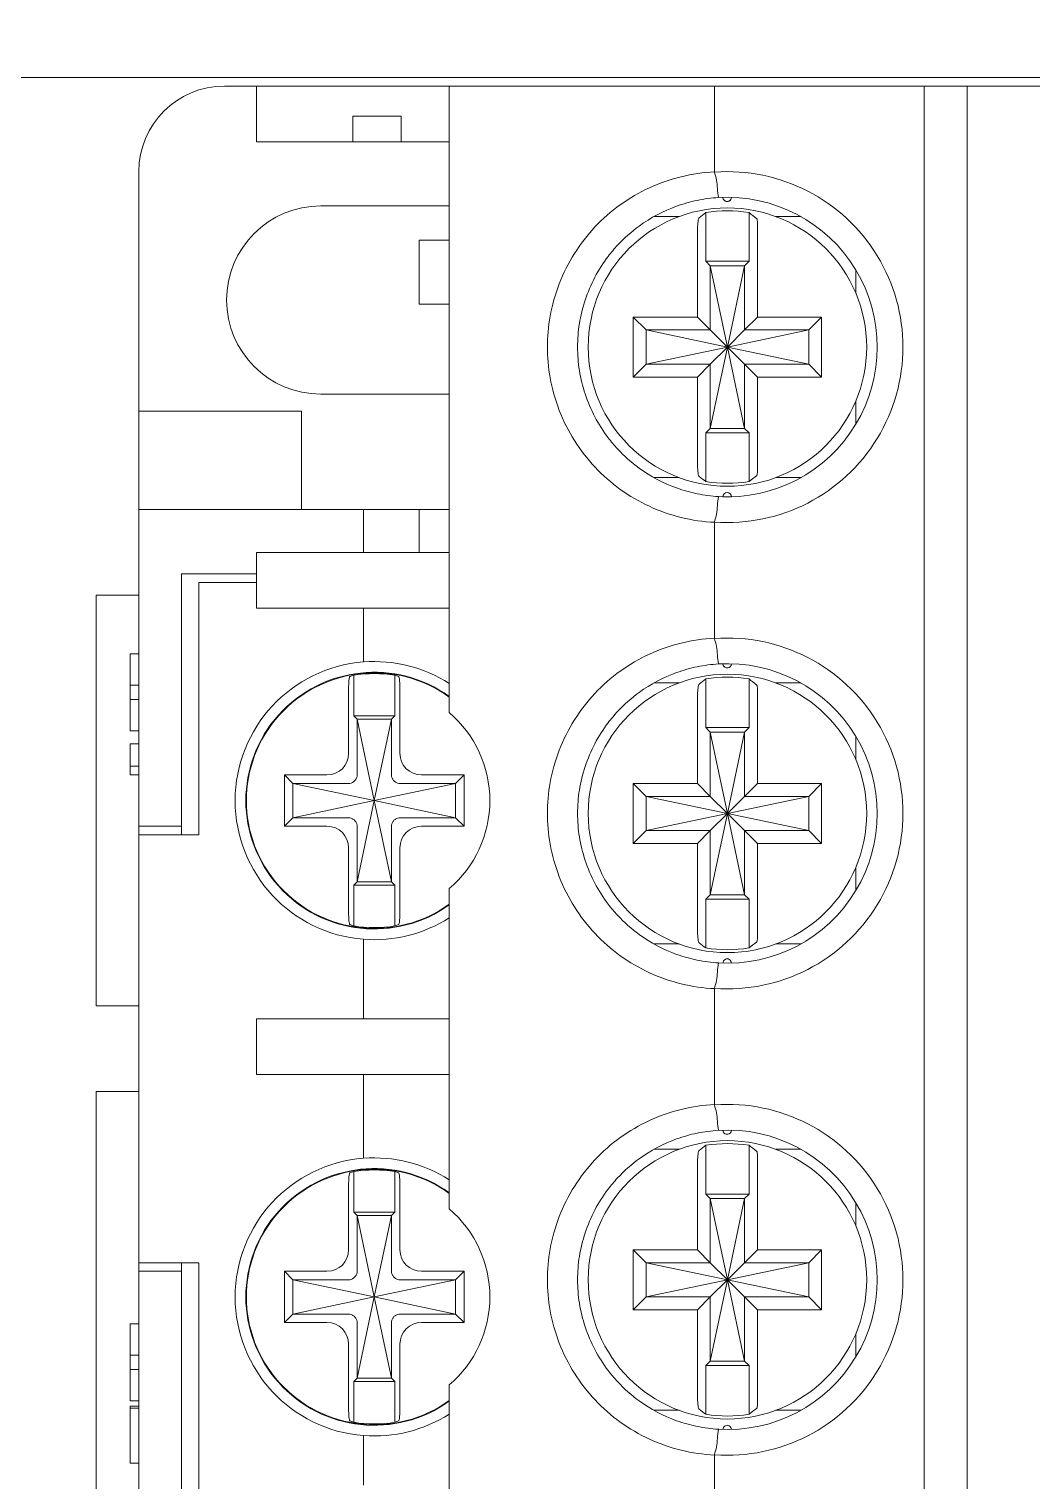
# Model space of a CAD drawing. Header units: millimetres. Extents: x 0 to 5940, y 0 to 4200.
# Drawn here: x 3356.79 to 3380.22, y 2882.21 to 2916.15 of the extents above; entities that cross this region are included whole.
import ezdxf

# ---------------------------------------------------------------- set-up
doc = ezdxf.new("R2010")
doc.units = ezdxf.units.MM
doc.header["$LTSCALE"] = 10
doc.layers.add('가시적인 것(ISO)', color=3, linetype='Continuous', lineweight=5, true_color=0x00ff00)
doc.layers.add('해치(ISO)', color=7, linetype='Continuous', lineweight=5)

msp = doc.modelspace()

# ---------------------------------------------------------------- hatches: boundary and pattern name
at = {"layer": '해치(ISO)'}
h = msp.add_hatch(dxfattribs=at)
h.set_pattern_fill('ANSI31', color=256, scale=254, angle=75.0002, style=0)
h.set_pattern_definition([(120.0002, (0, 0), (-27.49626, -15.87508), [])])
edge = h.paths.add_edge_path()
edge.add_line((3698.305, 3517.714), (3725.805, 3517.714))
edge.add_ellipse((3725.805, 3513.214), major_axis=(0, 4.5), ratio=1, start_angle=270, end_angle=360, ccw=False)
edge.add_line((3730.305, 3513.214), (3730.305, 3485.714))
edge.add_ellipse((3733.305, 3485.714), major_axis=(-3, 0), ratio=1, start_angle=0, end_angle=90)
edge.add_line((3733.305, 3482.714), (3735.305, 3482.714))
edge.add_line((3735.305, 3482.714), (3735.305, 3522.714))
edge.add_line((3735.305, 3522.714), (3695.305, 3522.714))
edge.add_line((3695.305, 3522.714), (3695.305, 3520.714))
edge.add_ellipse((3698.305, 3520.714), major_axis=(-3, 0), ratio=1, start_angle=0, end_angle=90)
edge = h.paths.add_edge_path()
edge.add_line((2939.905, 3482.714), (2941.905, 3482.714))
edge.add_ellipse((2941.905, 3485.714), major_axis=(0, -3), ratio=1, start_angle=0, end_angle=90)
edge.add_line((2944.905, 3485.714), (2944.905, 3513.214))
edge.add_ellipse((2949.405, 3513.214), major_axis=(-4.5, 0), ratio=1, start_angle=270, end_angle=360, ccw=False)
edge.add_line((2949.405, 3517.714), (2976.905, 3517.714))
edge.add_ellipse((2976.905, 3520.714), major_axis=(0, -3), ratio=1, start_angle=0, end_angle=90)
edge.add_line((2979.905, 3520.714), (2979.905, 3522.714))
edge.add_line((2979.905, 3522.714), (2939.905, 3522.714))
edge.add_line((2939.905, 3522.714), (2939.905, 3482.714))
edge = h.paths.add_edge_path()
edge.add_line((2939.905, 2817.314), (2939.905, 2777.314))
edge.add_line((2939.905, 2777.314), (2979.905, 2777.314))
edge.add_line((2979.905, 2777.314), (2979.905, 2779.314))
edge.add_ellipse((2976.905, 2779.314), major_axis=(3, 0), ratio=1, start_angle=0, end_angle=90)
edge.add_line((2976.905, 2782.314), (2949.143, 2782.314))
edge.add_ellipse((2949.143, 2786.814), major_axis=(0, -4.5), ratio=1, start_angle=269.5089, end_angle=360, ccw=False)
edge.add_line((2944.644, 2786.853), (2944.879, 2814.289))
edge.add_ellipse((2941.879, 2814.314), major_axis=(3, -0.026), ratio=1, start_angle=0, end_angle=90.4911)
edge.add_line((2941.879, 2817.314), (2939.905, 2817.314))
edge = h.paths.add_edge_path()
edge.add_line((3730.331, 2814.289), (3730.566, 2786.853))
edge.add_ellipse((3726.066, 2786.814), major_axis=(4.5, 0.039), ratio=1, start_angle=269.5089, end_angle=360, ccw=False)
edge.add_line((3726.066, 2782.314), (3698.305, 2782.314))
edge.add_ellipse((3698.305, 2779.314), major_axis=(0, 3), ratio=1, start_angle=0, end_angle=90)
edge.add_line((3695.305, 2779.314), (3695.305, 2777.314))
edge.add_line((3695.305, 2777.314), (3735.305, 2777.314))
edge.add_line((3735.305, 2777.314), (3735.305, 2817.314))
edge.add_line((3735.305, 2817.314), (3733.331, 2817.314))
edge.add_ellipse((3733.331, 2814.314), major_axis=(0, 3), ratio=1, start_angle=0, end_angle=90.4911)

# ---------------------------------------------------------------- linework, layer by layer
at = {"layer": '가시적인 것(ISO)'}
for p, q in [((3573.605, 2915.014), (3061.605, 2915.014)), ((3361.355, 2914.814), (3362.105, 2914.814)), ((3362.105, 2914.814), (3366.605, 2914.814)), ((3362.105, 2914.814), (3362.105, 2913.514)), ((3366.605, 2914.814), (3372.805, 2914.814)), ((3366.605, 2914.814), (3366.605, 2900.17)), ((3377.705, 2914.814), (3372.805, 2914.814)), ((3372.805, 2914.814), (3372.805, 2912.81)), ((3378.705, 2914.814), (3377.705, 2914.814)), ((3377.705, 2914.814), (3377.705, 2869.814)), ((3380.805, 2914.814), (3378.705, 2914.814)), ((3378.705, 2914.814), (3378.705, 2878.514)), ((3365.48, 2914.114), (3364.355, 2914.114)), ((3364.355, 2914.114), (3364.355, 2913.514)), ((3365.48, 2914.114), (3365.48, 2913.514)), ((3362.105, 2913.514), (3364.355, 2913.514)), ((3364.355, 2913.514), (3365.48, 2913.514)), ((3365.48, 2913.514), (3366.605, 2913.514)), ((3359.355, 2907.214), (3359.355, 2912.814)), ((3366.605, 2912.014), (3363.605, 2912.014)), ((3373.004, 2912.187), (3373.005, 2912.185)), ((3373.2, 2912.213), (3373.2, 2912.213)), ((3371.388, 2911.764), (3371.975, 2911.764)), ((3372.6, 2910.719), (3372.6, 2911.858)), ((3373.61, 2910.719), (3373.61, 2911.858)), ((3373.805, 2911.609), (3373.805, 2909.414)), ((3374.235, 2911.764), (3374.822, 2911.764)), ((3365.905, 2911.214), (3366.605, 2911.214)), ((3365.905, 2911.214), (3365.905, 2909.714)), ((3372.405, 2909.414), (3372.405, 2911.42)), ((3372.6, 2910.719), (3373.61, 2910.719)), ((3372.705, 2910.614), (3372.6, 2910.719)), ((3373.105, 2908.714), (3372.705, 2910.614)), ((3372.705, 2910.614), (3372.705, 2909.114)), ((3373.505, 2910.614), (3372.705, 2910.614)), ((3373.105, 2908.714), (3373.505, 2910.614)), ((3373.505, 2910.614), (3373.61, 2910.719)), ((3373.505, 2909.114), (3373.505, 2910.614)), ((3376.105, 2909.971), (3376.105, 2910.517)), ((3366.605, 2909.714), (3365.905, 2909.714)), ((3370.905, 2909.414), (3370.905, 2908.014)), ((3372.405, 2909.414), (3370.905, 2909.414)), ((3371.205, 2909.114), (3370.905, 2909.414)), ((3372.705, 2909.114), (3372.405, 2909.414)), ((3373.505, 2909.114), (3373.805, 2909.414)), ((3375.305, 2909.414), (3373.805, 2909.414)), ((3375.005, 2909.114), (3375.305, 2909.414)), ((3375.305, 2908.014), (3375.305, 2909.414)), ((3373.105, 2908.714), (3371.205, 2909.114)), ((3371.205, 2909.114), (3371.205, 2908.314)), ((3372.705, 2909.114), (3371.205, 2909.114)), ((3373.105, 2908.714), (3372.705, 2909.114)), ((3373.105, 2908.714), (3373.505, 2909.114)), ((3373.105, 2908.714), (3375.005, 2909.114)), ((3375.005, 2909.114), (3373.505, 2909.114)), ((3375.005, 2908.314), (3375.005, 2909.114)), ((3373.105, 2908.714), (3371.205, 2908.314)), ((3373.105, 2908.714), (3372.705, 2906.814)), ((3373.105, 2908.714), (3372.705, 2908.314)), ((3373.105, 2908.714), (3373.505, 2908.314)), ((3373.105, 2908.714), (3375.005, 2908.314)), ((3373.105, 2908.714), (3373.505, 2906.814)), ((3371.205, 2908.314), (3370.905, 2908.014)), ((3371.205, 2908.314), (3372.705, 2908.314)), ((3372.705, 2908.314), (3372.405, 2908.014)), ((3372.705, 2908.314), (3372.705, 2906.814)), ((3373.505, 2908.314), (3373.805, 2908.014)), ((3373.505, 2906.814), (3373.505, 2908.314)), ((3373.505, 2908.314), (3375.005, 2908.314)), ((3375.005, 2908.314), (3375.305, 2908.014)), ((3370.905, 2908.014), (3372.405, 2908.014)), ((3372.405, 2906.008), (3372.405, 2908.014)), ((3373.805, 2908.014), (3373.805, 2905.819)), ((3373.805, 2908.014), (3375.305, 2908.014)), ((3363.605, 2907.614), (3366.605, 2907.614)), ((3359.355, 2907.214), (3359.355, 2904.914)), ((3359.855, 2907.214), (3359.355, 2907.214)), ((3359.855, 2907.214), (3362.655, 2907.214)), ((3363.155, 2907.214), (3362.655, 2907.214)), ((3363.155, 2907.214), (3363.155, 2904.914)), ((3376.105, 2906.912), (3376.105, 2907.458)), ((3372.705, 2906.814), (3372.6, 2906.709)), ((3372.705, 2906.814), (3373.505, 2906.814)), ((3373.505, 2906.814), (3373.61, 2906.709)), ((3372.6, 2906.709), (3373.61, 2906.709)), ((3372.6, 2905.571), (3372.6, 2906.709)), ((3373.61, 2905.571), (3373.61, 2906.709)), ((3371.975, 2905.664), (3371.388, 2905.664)), ((3374.822, 2905.664), (3374.235, 2905.664)), ((3373, 2905.216), (3372.999, 2905.218)), ((3373.195, 2905.246), (3373.195, 2905.244)), ((3373.2, 2905.216), (3373.199, 2905.218)), ((3359.355, 2904.914), (3359.355, 2897.514)), ((3359.355, 2904.914), (3364.605, 2904.914)), ((3364.605, 2904.914), (3365.405, 2904.914)), ((3364.605, 2903.914), (3364.605, 2904.914)), ((3365.405, 2904.914), (3365.905, 2904.914)), ((3365.905, 2904.914), (3366.605, 2904.914)), ((3365.905, 2904.914), (3365.905, 2903.914)), ((3372.805, 2904.619), (3372.805, 2901.91)), ((3362.105, 2903.914), (3366.605, 2903.914)), ((3362.105, 2903.914), (3362.105, 2902.614)), ((3360.355, 2903.414), (3362.105, 2903.414)), ((3360.355, 2903.414), (3360.355, 2897.514)), ((3360.755, 2903.214), (3362.105, 2903.214)), ((3360.755, 2903.214), (3360.755, 2897.314)), ((3358.355, 2893.314), (3358.355, 2902.914)), ((3359.355, 2902.914), (3358.355, 2902.914)), ((3362.105, 2902.614), (3366.605, 2902.614)), ((3364.605, 2902.614), (3364.605, 2901.355)), ((3359.355, 2901.542), (3359.155, 2901.542)), ((3359.155, 2900.811), (3359.155, 2901.542)), ((3364.375, 2901.044), (3364.375, 2900.094)), ((3365.335, 2901.044), (3365.335, 2900.094)), ((3373.004, 2901.287), (3373.005, 2901.285)), ((3359.355, 2900.811), (3359.155, 2900.811)), ((3359.155, 2900.479), (3359.155, 2900.811)), ((3363.455, 2900.752), (3363.455, 2900.767)), ((3364.255, 2899.219), (3364.255, 2900.698)), ((3365.455, 2900.698), (3365.455, 2899.219)), ((3371.388, 2900.864), (3371.975, 2900.864)), ((3372.6, 2899.819), (3372.6, 2900.958)), ((3373.61, 2899.819), (3373.61, 2900.958)), ((3373.805, 2900.709), (3373.805, 2898.514)), ((3374.235, 2900.864), (3374.822, 2900.864)), ((3359.355, 2900.479), (3359.155, 2900.479)), ((3359.155, 2899.748), (3359.155, 2900.479)), ((3362.99, 2900.464), (3363.013, 2900.464)), ((3372.405, 2898.514), (3372.405, 2900.52)), ((3364.375, 2900.094), (3365.335, 2900.094)), ((3364.455, 2900.014), (3364.375, 2900.094)), ((3364.455, 2900.014), (3364.455, 2898.716)), ((3365.255, 2900.014), (3364.455, 2900.014)), ((3364.855, 2898.114), (3364.455, 2900.014)), ((3364.855, 2898.114), (3365.255, 2900.014)), ((3365.255, 2900.014), (3365.335, 2900.094)), ((3365.255, 2898.716), (3365.255, 2900.014)), ((3359.355, 2899.748), (3359.155, 2899.748)), ((3372.6, 2899.819), (3373.61, 2899.819)), ((3372.705, 2899.714), (3372.6, 2899.819)), ((3373.105, 2897.814), (3372.705, 2899.714)), ((3372.705, 2899.714), (3372.705, 2898.214)), ((3373.505, 2899.714), (3372.705, 2899.714)), ((3373.105, 2897.814), (3373.505, 2899.714)), ((3373.505, 2899.714), (3373.61, 2899.819)), ((3373.505, 2898.214), (3373.505, 2899.714)), ((3359.355, 2899.439), (3359.155, 2899.439)), ((3376.105, 2899.071), (3376.105, 2899.617)), ((3359.155, 2898.715), (3359.155, 2898.921)), ((3359.355, 2898.921), (3359.155, 2898.921)), ((3359.355, 2898.715), (3359.155, 2898.715)), ((3362.755, 2898.714), (3362.755, 2897.514)), ((3363.75, 2898.714), (3362.755, 2898.714)), ((3362.955, 2898.514), (3362.755, 2898.714)), ((3366.955, 2898.714), (3365.96, 2898.714)), ((3366.755, 2898.514), (3366.955, 2898.714)), ((3366.955, 2897.514), (3366.955, 2898.714)), ((3362.955, 2898.514), (3362.955, 2897.714)), ((3364.253, 2898.514), (3362.955, 2898.514)), ((3364.855, 2898.114), (3362.955, 2898.514)), ((3364.855, 2898.114), (3366.755, 2898.514)), ((3366.755, 2898.514), (3365.457, 2898.514)), ((3366.755, 2897.714), (3366.755, 2898.514)), ((3370.905, 2898.514), (3370.905, 2897.114)), ((3372.405, 2898.514), (3370.905, 2898.514)), ((3371.205, 2898.214), (3370.905, 2898.514)), ((3372.705, 2898.214), (3372.405, 2898.514)), ((3373.505, 2898.214), (3373.805, 2898.514)), ((3375.305, 2898.514), (3373.805, 2898.514)), ((3375.005, 2898.214), (3375.305, 2898.514)), ((3375.305, 2897.114), (3375.305, 2898.514)), ((3364.855, 2898.114), (3362.955, 2897.714)), ((3364.855, 2898.114), (3364.455, 2896.214)), ((3364.855, 2898.114), (3365.255, 2896.214)), ((3364.855, 2898.114), (3366.755, 2897.714)), ((3373.105, 2897.814), (3371.205, 2898.214)), ((3371.205, 2898.214), (3371.205, 2897.414)), ((3372.705, 2898.214), (3371.205, 2898.214)), ((3373.105, 2897.814), (3372.705, 2898.214)), ((3373.105, 2897.814), (3373.505, 2898.214)), ((3373.105, 2897.814), (3375.005, 2898.214)), ((3375.005, 2898.214), (3373.505, 2898.214)), ((3375.005, 2897.414), (3375.005, 2898.214)), ((3362.955, 2897.714), (3362.755, 2897.514)), ((3362.955, 2897.714), (3364.253, 2897.714)), ((3365.457, 2897.714), (3366.755, 2897.714)), ((3366.755, 2897.714), (3366.955, 2897.514)), ((3373.105, 2897.814), (3371.205, 2897.414)), ((3373.105, 2897.814), (3372.705, 2895.914)), ((3373.105, 2897.814), (3372.705, 2897.414)), ((3373.105, 2897.814), (3373.505, 2897.414)), ((3373.105, 2897.814), (3375.005, 2897.414)), ((3373.105, 2897.814), (3373.505, 2895.914)), ((3359.355, 2897.514), (3359.355, 2897.314)), ((3360.355, 2897.514), (3359.355, 2897.514)), ((3359.355, 2897.314), (3360.755, 2897.314)), ((3359.355, 2897.314), (3359.355, 2887.314)), ((3360.355, 2897.314), (3360.355, 2897.514)), ((3362.755, 2897.514), (3363.75, 2897.514)), ((3364.455, 2897.512), (3364.455, 2896.214)), ((3365.255, 2896.214), (3365.255, 2897.512)), ((3365.96, 2897.514), (3366.955, 2897.514)), ((3371.205, 2897.414), (3370.905, 2897.114)), ((3371.205, 2897.414), (3372.705, 2897.414)), ((3372.705, 2897.414), (3372.405, 2897.114)), ((3372.705, 2897.414), (3372.705, 2895.914)), ((3373.505, 2897.414), (3373.805, 2897.114)), ((3373.505, 2895.914), (3373.505, 2897.414)), ((3373.505, 2897.414), (3375.005, 2897.414)), ((3375.005, 2897.414), (3375.305, 2897.114)), ((3364.255, 2895.53), (3364.255, 2897.009)), ((3365.455, 2897.009), (3365.455, 2895.53)), ((3370.905, 2897.114), (3372.405, 2897.114)), ((3372.405, 2895.108), (3372.405, 2897.114)), ((3373.805, 2897.114), (3373.805, 2894.919)), ((3373.805, 2897.114), (3375.305, 2897.114)), ((3376.105, 2896.012), (3376.105, 2896.558)), ((3364.455, 2896.214), (3364.375, 2896.134)), ((3364.375, 2896.134), (3365.335, 2896.134)), ((3364.375, 2896.134), (3364.375, 2895.185)), ((3364.455, 2896.214), (3365.255, 2896.214)), ((3365.255, 2896.214), (3365.335, 2896.134)), ((3365.335, 2896.134), (3365.335, 2895.185)), ((3366.605, 2896.058), (3366.605, 2888.57)), ((3372.705, 2895.914), (3372.6, 2895.809)), ((3372.6, 2895.809), (3373.61, 2895.809)), ((3372.6, 2894.671), (3372.6, 2895.809)), ((3372.705, 2895.914), (3373.505, 2895.914)), ((3373.505, 2895.914), (3373.61, 2895.809)), ((3373.61, 2894.671), (3373.61, 2895.809)), ((3364.605, 2894.874), (3364.605, 2893.014)), ((3371.975, 2894.764), (3371.388, 2894.764)), ((3374.822, 2894.764), (3374.235, 2894.764)), ((3373.195, 2894.346), (3373.195, 2894.344)), ((3372.805, 2893.719), (3372.805, 2891.01)), ((3359.355, 2893.314), (3358.355, 2893.314)), ((3362.105, 2893.014), (3366.605, 2893.014)), ((3362.105, 2893.014), (3362.105, 2891.714)), ((3362.105, 2891.714), (3366.605, 2891.714)), ((3364.605, 2891.714), (3364.605, 2889.755)), ((3358.355, 2881.714), (3358.355, 2891.314)), ((3359.355, 2891.314), (3358.355, 2891.314)), ((3373.004, 2890.387), (3373.005, 2890.385)), ((3371.388, 2889.964), (3371.975, 2889.964)), ((3372.6, 2888.919), (3372.6, 2890.058)), ((3373.61, 2888.919), (3373.61, 2890.058)), ((3374.235, 2889.964), (3374.822, 2889.964)), ((3372.405, 2887.614), (3372.405, 2889.62)), ((3373.805, 2889.809), (3373.805, 2887.614)), ((3364.375, 2889.444), (3364.375, 2888.494)), ((3365.335, 2889.444), (3365.335, 2888.494)), ((3364.255, 2887.619), (3364.255, 2889.098)), ((3365.455, 2889.098), (3365.455, 2887.619)), ((3372.6, 2888.919), (3373.61, 2888.919)), ((3372.705, 2888.814), (3372.6, 2888.919)), ((3373.105, 2886.914), (3372.705, 2888.814)), ((3372.705, 2888.814), (3372.705, 2887.314)), ((3373.505, 2888.814), (3372.705, 2888.814)), ((3373.105, 2886.914), (3373.505, 2888.814)), ((3373.505, 2888.814), (3373.61, 2888.919)), ((3373.505, 2887.314), (3373.505, 2888.814)), ((3364.375, 2888.494), (3365.335, 2888.494)), ((3364.455, 2888.414), (3364.375, 2888.494)), ((3365.255, 2888.414), (3365.335, 2888.494)), ((3376.105, 2888.171), (3376.105, 2888.717)), ((3364.455, 2888.414), (3364.455, 2887.116)), ((3365.255, 2888.414), (3364.455, 2888.414)), ((3364.855, 2886.514), (3364.455, 2888.414)), ((3364.855, 2886.514), (3365.255, 2888.414)), ((3365.255, 2887.116), (3365.255, 2888.414)), ((3370.905, 2887.614), (3370.905, 2886.214)), ((3372.405, 2887.614), (3370.905, 2887.614)), ((3371.205, 2887.314), (3370.905, 2887.614)), ((3372.705, 2887.314), (3372.405, 2887.614)), ((3373.505, 2887.314), (3373.805, 2887.614)), ((3375.305, 2887.614), (3373.805, 2887.614)), ((3375.005, 2887.314), (3375.305, 2887.614)), ((3375.305, 2886.214), (3375.305, 2887.614)), ((3359.355, 2887.314), (3359.355, 2887.114)), ((3359.355, 2887.314), (3360.755, 2887.314)), ((3359.355, 2887.114), (3359.355, 2879.714)), ((3360.355, 2887.114), (3359.355, 2887.114)), ((3360.355, 2887.114), (3360.355, 2887.314)), ((3360.355, 2887.114), (3360.355, 2881.214)), ((3360.755, 2881.414), (3360.755, 2887.314)), ((3362.755, 2887.114), (3362.755, 2885.914)), ((3363.75, 2887.114), (3362.755, 2887.114)), ((3362.955, 2886.914), (3362.755, 2887.114)), ((3366.955, 2887.114), (3365.96, 2887.114)), ((3366.755, 2886.914), (3366.955, 2887.114)), ((3366.955, 2885.914), (3366.955, 2887.114)), ((3373.105, 2886.914), (3371.205, 2887.314)), ((3371.205, 2887.314), (3371.205, 2886.514)), ((3372.705, 2887.314), (3371.205, 2887.314)), ((3373.105, 2886.914), (3372.705, 2887.314)), ((3373.105, 2886.914), (3373.505, 2887.314)), ((3373.105, 2886.914), (3375.005, 2887.314)), ((3375.005, 2887.314), (3373.505, 2887.314)), ((3375.005, 2886.514), (3375.005, 2887.314)), ((3362.955, 2886.914), (3362.955, 2886.114)), ((3364.253, 2886.914), (3362.955, 2886.914)), ((3364.855, 2886.514), (3362.955, 2886.914)), ((3364.855, 2886.514), (3366.755, 2886.914)), ((3366.755, 2886.914), (3365.457, 2886.914)), ((3366.755, 2886.114), (3366.755, 2886.914)), ((3373.105, 2886.914), (3371.205, 2886.514)), ((3373.105, 2886.914), (3372.705, 2885.014)), ((3373.105, 2886.914), (3372.705, 2886.514)), ((3373.105, 2886.914), (3373.505, 2886.514)), ((3373.105, 2886.914), (3375.005, 2886.514)), ((3373.105, 2886.914), (3373.505, 2885.014)), ((3364.855, 2886.514), (3362.955, 2886.114)), ((3364.855, 2886.514), (3364.455, 2884.614)), ((3364.855, 2886.514), (3365.255, 2884.614)), ((3364.855, 2886.514), (3366.755, 2886.114)), ((3371.205, 2886.514), (3370.905, 2886.214)), ((3371.205, 2886.514), (3372.705, 2886.514)), ((3372.705, 2886.514), (3372.405, 2886.214)), ((3372.705, 2886.514), (3372.705, 2885.014)), ((3373.505, 2886.514), (3373.805, 2886.214)), ((3373.505, 2885.014), (3373.505, 2886.514)), ((3373.505, 2886.514), (3375.005, 2886.514)), ((3375.005, 2886.514), (3375.305, 2886.214)), ((3362.955, 2886.114), (3362.755, 2885.914)), ((3362.955, 2886.114), (3364.253, 2886.114)), ((3365.457, 2886.114), (3366.755, 2886.114)), ((3366.755, 2886.114), (3366.955, 2885.914)), ((3370.905, 2886.214), (3372.405, 2886.214)), ((3372.405, 2884.208), (3372.405, 2886.214)), ((3373.805, 2886.214), (3373.805, 2884.019)), ((3373.805, 2886.214), (3375.305, 2886.214)), ((3359.155, 2885.151), (3359.155, 2885.882)), ((3359.355, 2885.882), (3359.155, 2885.882)), ((3362.755, 2885.914), (3363.75, 2885.914)), ((3364.455, 2885.912), (3364.455, 2884.614)), ((3365.255, 2884.614), (3365.255, 2885.912)), ((3365.96, 2885.914), (3366.955, 2885.914)), ((3376.105, 2885.112), (3376.105, 2885.658)), ((3359.155, 2884.819), (3359.155, 2885.151)), ((3359.355, 2885.151), (3359.155, 2885.151)), ((3364.255, 2883.93), (3364.255, 2885.409)), ((3365.455, 2885.409), (3365.455, 2883.93)), ((3359.155, 2884.088), (3359.155, 2884.819)), ((3359.355, 2884.819), (3359.155, 2884.819)), ((3372.705, 2885.014), (3372.6, 2884.909)), ((3372.6, 2884.909), (3373.61, 2884.909)), ((3372.6, 2883.771), (3372.6, 2884.909)), ((3372.705, 2885.014), (3373.505, 2885.014)), ((3373.505, 2885.014), (3373.61, 2884.909)), ((3373.61, 2883.771), (3373.61, 2884.909)), ((3364.455, 2884.614), (3364.375, 2884.534)), ((3364.375, 2884.534), (3365.335, 2884.534)), ((3364.375, 2884.534), (3364.375, 2883.585)), ((3364.455, 2884.614), (3365.255, 2884.614)), ((3365.255, 2884.614), (3365.335, 2884.534)), ((3365.335, 2884.534), (3365.335, 2883.585)), ((3366.605, 2884.458), (3366.605, 2881.014)), ((3359.355, 2884.088), (3359.155, 2884.088)), ((3363.013, 2884.164), (3362.99, 2884.164)), ((3359.155, 2883.965), (3359.155, 2883.914)), ((3359.355, 2883.965), (3359.155, 2883.965)), ((3359.355, 2883.914), (3359.155, 2883.914)), ((3363.455, 2883.861), (3363.455, 2883.877)), ((3371.975, 2883.864), (3371.388, 2883.864)), ((3374.822, 2883.864), (3374.235, 2883.864)), ((3373.195, 2883.446), (3373.195, 2883.444)), ((3359.155, 2883.265), (3359.155, 2882.805)), ((3364.605, 2883.274), (3364.605, 2882.114)), ((3359.155, 2882.805), (3359.155, 2882.63)), ((3372.805, 2882.819), (3372.805, 2881.014)), ((3359.355, 2882.63), (3359.155, 2882.63))]:
    msp.add_line(p, q, dxfattribs=at)
for centre in [(3373.105, 2908.714), (3373.105, 2897.814), (3373.105, 2886.914)]:
    msp.add_circle(centre, 3.253, dxfattribs=at)
for centre, radius, start, end in [((3361.355, 2912.814), 2, 90, 180), ((3373.105, 2908.714), 4.1, 265.8277, 94.1723), ((3363.605, 2909.814), 2.2, 90, 270), ((3373.105, 2908.714), 3.184, 80.8733, 99.1267), ((3373.105, 2908.714), 3.5, 266.5388, 93.4616), ((3373.099, 2912.216), 0.1, 182.1032, 358.0715), ((3373.1, 2912.214), 0.1, 197.2693, 359.1815), ((3373.105, 2908.714), 3.184, 260.8733, 279.1267), ((3373.099, 2905.216), 0.1, 0.8185, 179.1814), ((3373.099, 2908.716), 3.5, 268.3629, 271.6371), ((3373.1, 2908.714), 3.5, 270.0362, 271.6371), ((3373.1, 2905.214), 0.1, 0.8185, 17.2693), ((3373.105, 2897.814), 4.1, 265.8277, 94.1723), ((3364.855, 2898.114), 3.25, 57.421, 94.4117), ((3364.855, 2898.114), 3.25, 94.4117, 265.5883), ((3364.855, 2898.114), 3, 54.3147, 305.6853), ((3364.855, 2898.114), 2.986, 54.1203, 305.8797), ((3364.855, 2898.114), 2.969, 80.6948, 99.3052), ((3373.105, 2897.814), 3.5, 266.5388, 93.4616), ((3373.099, 2901.316), 0.1, 182.1032, 358.0715), ((3373.1, 2901.314), 0.1, 197.2693, 359.2565), ((3373.105, 2897.814), 3.184, 80.8733, 99.1267), ((3364.855, 2898.114), 2.7, 310.4021, 49.5979), ((3364.855, 2898.114), 3.25, 265.5883, 302.579), ((3364.855, 2898.114), 2.969, 260.6948, 279.3052), ((3373.105, 2897.814), 3.184, 260.8733, 279.1267), ((3373.099, 2894.316), 0.1, 359.5379, 180.2873), ((3373.1, 2894.314), 0.1, 0.7435, 17.2693), ((3373.105, 2886.914), 4.1, 265.8277, 94.1723), ((3373.105, 2886.914), 3.5, 266.5388, 93.4616), ((3373.099, 2890.416), 0.1, 182.1032, 358.0715), ((3373.1, 2890.414), 0.1, 197.2693, 359.2565), ((3373.105, 2886.914), 3.184, 80.8733, 99.1267), ((3364.855, 2886.514), 3.25, 94.4117, 265.5883), ((3364.855, 2886.514), 3, 54.3147, 305.6853), ((3364.855, 2886.514), 2.986, 54.1203, 305.8797), ((3364.855, 2886.514), 2.969, 80.6948, 99.3052), ((3364.855, 2886.514), 3.25, 57.421, 94.4117), ((3364.855, 2886.514), 2.7, 310.4021, 49.5979), ((3364.855, 2886.514), 3.25, 265.5883, 302.579), ((3373.105, 2886.914), 3.184, 260.8733, 279.1267), ((3364.855, 2886.514), 2.969, 260.6948, 279.3052), ((3373.099, 2883.416), 0.1, 359.5379, 180.2872), ((3373.1, 2883.414), 0.1, 0.7435, 17.2693)]:
    msp.add_arc(centre, radius, start, end, dxfattribs=at)
for centre, major_axis, ratio, start_param, end_param in [((3376.179, 2908.714), (-5.272, 0), 0.812287, 5.45886, 5.499406), ((3373.79, 2911.612), (0, 0.103), 0.145709, 4.680673, 6.162078), ((3373.79, 2905.816), (0, -0.103), 0.145709, 0.121107, 1.602512), ((3376.179, 2908.714), (-5.272, 0), 0.812287, 0.783779, 0.824325), ((3365.257, 2632.561), (0.023, 268.637), 0.099501, 0.03389, 0.037279), ((3364.452, 2632.561), (-0.023, 268.637), 0.099501, 6.245907, 6.249295), ((3376.179, 2897.814), (-5.272, 0), 0.812287, 5.45886, 5.499406), ((3373.79, 2900.712), (0, 0.103), 0.145709, 4.680673, 6.162078), ((3363.716, 2899.253), (-0.393, 0.393), 0.939231, 2.387521, 3.895664), ((3365.993, 2899.253), (0.393, 0.393), 0.939231, 2.387521, 3.895664), ((3363.716, 2896.976), (-0.393, -0.393), 0.939231, 2.387521, 3.895664), ((3365.993, 2896.976), (0.393, -0.393), 0.939231, 2.387521, 3.895664), ((3365.257, 3163.667), (0.023, -268.637), 0.099501, 6.245907, 6.249295), ((3364.452, 3163.667), (-0.023, -268.637), 0.099501, 0.03389, 0.037279), ((3373.79, 2894.916), (0, -0.103), 0.145709, 0.121107, 1.602512), ((3376.179, 2897.814), (-5.272, 0), 0.812287, 0.783779, 0.824325), ((3376.179, 2886.914), (-5.272, 0), 0.812287, 5.45886, 5.499406), ((3373.79, 2889.812), (0, 0.103), 0.145709, 4.680673, 6.162078), ((3365.257, 2620.961), (0.023, 268.637), 0.099501, 0.03389, 0.037279), ((3364.452, 2620.961), (-0.023, 268.637), 0.099501, 6.245907, 6.249295), ((3363.716, 2887.653), (-0.393, 0.393), 0.939231, 2.387521, 3.895664), ((3365.993, 2887.653), (0.393, 0.393), 0.939231, 2.387521, 3.895664), ((3363.716, 2885.376), (-0.393, -0.393), 0.939231, 2.387521, 3.895664), ((3365.993, 2885.376), (0.393, -0.393), 0.939231, 2.387521, 3.895664), ((3376.179, 2886.914), (-5.272, 0), 0.812287, 0.783779, 0.824325), ((3373.79, 2884.016), (0, -0.103), 0.145709, 0.121107, 1.602512), ((3365.257, 3152.067), (0.023, -268.637), 0.099501, 6.245907, 6.249295), ((3364.452, 3152.067), (-0.023, -268.637), 0.099501, 0.03389, 0.037279)]:
    msp.add_ellipse(centre, major_axis=major_axis, ratio=ratio, start_param=start_param, end_param=end_param, dxfattribs=at)
for points, knots in [([(3372.805, 2912.81), (3372.279, 2912.784), (3371.762, 2912.658), (3370.804, 2912.216), (3370.372, 2911.905), (3369.652, 2911.138), (3369.367, 2910.686), (3368.982, 2909.689), (3368.9, 2909.181), (3368.9, 2908.714)], [0.0003312, 0.0003312, 0.0003312, 0.0003312, 0.1605799, 0.1605799, 0.3203218, 0.3203218, 0.479331, 0.479331, 0.6418624, 0.6418624, 0.6418624, 0.6418624]), ([(3372.893, 2912.208), (3372.885, 2912.28), (3372.866, 2912.421), (3372.867, 2912.621), (3372.81, 2912.745), (3372.805, 2912.806)], [0.0000207, 0.0000207, 0.0000207, 0.0000207, 0.3333333, 0.6666667, 1, 1, 1, 1]), ([(3372.893, 2912.208), (3372.727, 2912.198), (3372.561, 2912.176), (3372.235, 2912.109), (3372.075, 2912.063), (3371.607, 2911.895), (3371.313, 2911.739), (3370.862, 2911.411), (3370.692, 2911.26), (3370.461, 2911.011), (3370.388, 2910.924), (3370.085, 2910.525), (3369.903, 2910.18), (3369.722, 2909.631), (3369.677, 2909.448), (3369.619, 2909.081), (3369.605, 2908.898), (3369.605, 2908.714)], [-0.5343717, -0.5343717, -0.5343717, -0.5343717, -0.4832618, -0.4832618, -0.4324902, -0.4324902, -0.3314469, -0.3314469, -0.262834, -0.262834, -0.2285386, -0.2285386, -0.1115841, -0.1115841, -0.054991, -0.054991, -0.0000179, -0.0000179, -0.0000179, -0.0000179]), ([(3372.446, 2911.737), (3372.441, 2911.734), (3372.437, 2911.724), (3372.427, 2911.697), (3372.422, 2911.67), (3372.414, 2911.615), (3372.41, 2911.576), (3372.406, 2911.504), (3372.405, 2911.459), (3372.405, 2911.42)], [-0.17876728, -0.17876728, -0.17876728, -0.17876728, -0.17013354, -0.17013354, -0.1586667, -0.1586667, -0.1470591, -0.1470591, -0.13549575, -0.13549575, -0.13549575, -0.13549575]), ([(3368.9, 2908.714), (3368.9, 2908.254), (3368.98, 2907.744), (3369.367, 2906.742), (3369.653, 2906.29), (3370.372, 2905.523), (3370.804, 2905.213), (3371.761, 2904.77), (3372.279, 2904.644), (3372.805, 2904.619)], [0.0000087, 0.0000087, 0.0000087, 0.0000087, 0.1381093, 0.1381093, 0.2717903, 0.2717903, 0.4060661, 0.4060661, 0.5408361, 0.5408361, 0.5408361, 0.5408361]), ([(3369.605, 2908.714), (3369.605, 2908.531), (3369.619, 2908.348), (3369.677, 2907.98), (3369.722, 2907.797), (3369.903, 2907.248), (3370.085, 2906.903), (3370.388, 2906.504), (3370.461, 2906.418), (3370.692, 2906.168), (3370.862, 2906.018), (3371.313, 2905.689), (3371.607, 2905.533), (3372.075, 2905.365), (3372.235, 2905.32), (3372.561, 2905.253), (3372.727, 2905.231), (3372.893, 2905.221)], [-0.5346576, -0.5346576, -0.5346576, -0.5346576, -0.4796275, -0.4796275, -0.4229837, -0.4229837, -0.3059525, -0.3059525, -0.2716376, -0.2716376, -0.2029948, -0.2029948, -0.1019242, -0.1019242, -0.0511318, -0.0511318, -0.0000019, -0.0000019, -0.0000019, -0.0000019]), ([(3372.405, 2906.008), (3372.405, 2905.97), (3372.406, 2905.924), (3372.41, 2905.853), (3372.414, 2905.814), (3372.422, 2905.758), (3372.427, 2905.732), (3372.437, 2905.704), (3372.441, 2905.695), (3372.446, 2905.691)], [-0.04583445, -0.04583445, -0.04583445, -0.04583445, -0.0342711, -0.0342711, -0.02266351, -0.02266351, -0.01119667, -0.01119667, -0.00256293, -0.00256293, -0.00256293, -0.00256293]), ([(3372.805, 2904.622), (3372.81, 2904.683), (3372.867, 2904.807), (3372.867, 2905.007), (3372.885, 2905.148), (3372.893, 2905.221)], [0, 0, 0, 0, 0.3333333, 0.6666667, 0.9999887, 0.9999887, 0.9999887, 0.9999887]), ([(3372.805, 2901.91), (3372.279, 2901.884), (3371.762, 2901.758), (3370.804, 2901.316), (3370.372, 2901.005), (3369.652, 2900.238), (3369.367, 2899.786), (3368.982, 2898.789), (3368.9, 2898.281), (3368.9, 2897.814)], [0.0003312, 0.0003312, 0.0003312, 0.0003312, 0.1605799, 0.1605799, 0.3203218, 0.3203218, 0.479331, 0.479331, 0.641864, 0.641864, 0.641864, 0.641864]), ([(3372.893, 2901.308), (3372.885, 2901.38), (3372.866, 2901.521), (3372.867, 2901.721), (3372.81, 2901.845), (3372.805, 2901.906)], [0.0000207, 0.0000207, 0.0000207, 0.0000207, 0.3333333, 0.6666667, 1, 1, 1, 1]), ([(3372.893, 2901.308), (3372.727, 2901.298), (3372.561, 2901.276), (3372.235, 2901.209), (3372.075, 2901.163), (3371.607, 2900.995), (3371.313, 2900.839), (3370.862, 2900.511), (3370.692, 2900.36), (3370.461, 2900.111), (3370.388, 2900.024), (3370.085, 2899.625), (3369.903, 2899.28), (3369.722, 2898.731), (3369.677, 2898.548), (3369.619, 2898.181), (3369.605, 2897.998), (3369.605, 2897.814)], [-0.5343717, -0.5343717, -0.5343717, -0.5343717, -0.4832618, -0.4832618, -0.4324902, -0.4324902, -0.3314469, -0.3314469, -0.262834, -0.262834, -0.2285386, -0.2285386, -0.1115841, -0.1115841, -0.054991, -0.054991, -0.0000179, -0.0000179, -0.0000179, -0.0000179]), ([(3364.284, 2901.011), (3364.281, 2901.01), (3364.277, 2901.001), (3364.27, 2900.971), (3364.266, 2900.945), (3364.261, 2900.891), (3364.258, 2900.853), (3364.256, 2900.782), (3364.255, 2900.737), (3364.255, 2900.698)], [-0.17980618, -0.17980618, -0.17980618, -0.17980618, -0.16921375, -0.16921375, -0.15789712, -0.15789712, -0.14644246, -0.14644246, -0.1349595, -0.1349595, -0.1349595, -0.1349595]), ([(3365.455, 2900.698), (3365.455, 2900.737), (3365.454, 2900.782), (3365.451, 2900.853), (3365.448, 2900.891), (3365.443, 2900.945), (3365.44, 2900.971), (3365.433, 2901.001), (3365.429, 2901.01), (3365.425, 2901.011)], [-0.04536887, -0.04536887, -0.04536887, -0.04536887, -0.03388591, -0.03388591, -0.02243125, -0.02243125, -0.01111462, -0.01111462, -0.00052219, -0.00052219, -0.00052219, -0.00052219]), ([(3372.446, 2900.837), (3372.441, 2900.834), (3372.437, 2900.824), (3372.427, 2900.797), (3372.422, 2900.77), (3372.414, 2900.715), (3372.41, 2900.676), (3372.406, 2900.604), (3372.405, 2900.559), (3372.405, 2900.52)], [-0.17876728, -0.17876728, -0.17876728, -0.17876728, -0.17013354, -0.17013354, -0.1586667, -0.1586667, -0.1470591, -0.1470591, -0.13549575, -0.13549575, -0.13549575, -0.13549575]), ([(3359.155, 2898.921), (3359.155, 2898.947), (3359.155, 2898.98), (3359.155, 2899.016), (3359.155, 2899.034), (3359.155, 2899.053), (3359.155, 2899.072)], [0, 0, 0, 0, 0.666667, 0.666667, 0.666667, 1, 1, 1, 1]), ([(3364.277, 2898.516), (3364.279, 2898.516), (3364.281, 2898.517), (3364.303, 2898.52), (3364.324, 2898.527), (3364.362, 2898.548), (3364.379, 2898.561), (3364.408, 2898.59), (3364.421, 2898.607), (3364.442, 2898.645), (3364.449, 2898.666), (3364.452, 2898.688), (3364.453, 2898.69), (3364.453, 2898.692)], [-0.22101525, -0.22101525, -0.22101525, -0.22101525, -0.22033952, -0.22033952, -0.21426387, -0.21426387, -0.20818821, -0.20818821, -0.20211255, -0.20211255, -0.19603689, -0.19603689, -0.19536116, -0.19536116, -0.19536116, -0.19536116]), ([(3365.256, 2898.692), (3365.257, 2898.69), (3365.257, 2898.688), (3365.261, 2898.666), (3365.268, 2898.645), (3365.288, 2898.607), (3365.301, 2898.59), (3365.33, 2898.561), (3365.348, 2898.548), (3365.386, 2898.527), (3365.406, 2898.52), (3365.428, 2898.517), (3365.43, 2898.516), (3365.432, 2898.516)], [0.01709808, 0.01709808, 0.01709808, 0.01709808, 0.01777381, 0.01777381, 0.02384946, 0.02384946, 0.02992512, 0.02992512, 0.03600078, 0.03600078, 0.04207644, 0.04207644, 0.04275217, 0.04275217, 0.04275217, 0.04275217]), ([(3364.453, 2897.537), (3364.453, 2897.539), (3364.452, 2897.541), (3364.449, 2897.563), (3364.442, 2897.583), (3364.421, 2897.621), (3364.408, 2897.639), (3364.379, 2897.668), (3364.362, 2897.681), (3364.324, 2897.701), (3364.303, 2897.708), (3364.281, 2897.712), (3364.279, 2897.712), (3364.277, 2897.713)], [0.01709808, 0.01709808, 0.01709808, 0.01709808, 0.01777381, 0.01777381, 0.02384946, 0.02384946, 0.02992512, 0.02992512, 0.03600078, 0.03600078, 0.04207644, 0.04207644, 0.04275217, 0.04275217, 0.04275217, 0.04275217]), ([(3365.432, 2897.713), (3365.43, 2897.712), (3365.428, 2897.712), (3365.406, 2897.708), (3365.386, 2897.701), (3365.348, 2897.681), (3365.33, 2897.668), (3365.301, 2897.639), (3365.288, 2897.621), (3365.268, 2897.583), (3365.261, 2897.563), (3365.257, 2897.541), (3365.257, 2897.539), (3365.256, 2897.537)], [-0.22101525, -0.22101525, -0.22101525, -0.22101525, -0.22033952, -0.22033952, -0.21426387, -0.21426387, -0.20818821, -0.20818821, -0.20211255, -0.20211255, -0.19603689, -0.19603689, -0.19536116, -0.19536116, -0.19536116, -0.19536116]), ([(3368.9, 2897.814), (3368.9, 2897.354), (3368.98, 2896.844), (3369.367, 2895.842), (3369.653, 2895.39), (3370.372, 2894.623), (3370.804, 2894.313), (3371.761, 2893.87), (3372.279, 2893.744), (3372.805, 2893.719)], [0.0000189, 0.0000189, 0.0000189, 0.0000189, 0.1381194, 0.1381194, 0.2718019, 0.2718019, 0.4060793, 0.4060793, 0.5408508, 0.5408508, 0.5408508, 0.5408508]), ([(3369.605, 2897.814), (3369.605, 2897.631), (3369.619, 2897.448), (3369.677, 2897.08), (3369.722, 2896.897), (3369.903, 2896.348), (3370.085, 2896.003), (3370.388, 2895.604), (3370.461, 2895.518), (3370.692, 2895.268), (3370.862, 2895.118), (3371.313, 2894.789), (3371.607, 2894.633), (3372.075, 2894.465), (3372.235, 2894.42), (3372.561, 2894.353), (3372.727, 2894.331), (3372.893, 2894.321)], [-0.5346576, -0.5346576, -0.5346576, -0.5346576, -0.4796275, -0.4796275, -0.4229837, -0.4229837, -0.3059525, -0.3059525, -0.2716376, -0.2716376, -0.2029948, -0.2029948, -0.1019242, -0.1019242, -0.0511318, -0.0511318, -0.0000019, -0.0000019, -0.0000019, -0.0000019]), ([(3364.255, 2895.53), (3364.255, 2895.492), (3364.256, 2895.447), (3364.258, 2895.376), (3364.261, 2895.338), (3364.266, 2895.283), (3364.27, 2895.257), (3364.277, 2895.228), (3364.281, 2895.218), (3364.284, 2895.217)], [-0.04536887, -0.04536887, -0.04536887, -0.04536887, -0.03388591, -0.03388591, -0.02243125, -0.02243125, -0.01111462, -0.01111462, -0.00052219, -0.00052219, -0.00052219, -0.00052219]), ([(3365.425, 2895.217), (3365.429, 2895.218), (3365.433, 2895.228), (3365.44, 2895.257), (3365.443, 2895.283), (3365.448, 2895.338), (3365.451, 2895.376), (3365.454, 2895.447), (3365.455, 2895.492), (3365.455, 2895.53)], [-0.17980618, -0.17980618, -0.17980618, -0.17980618, -0.16921375, -0.16921375, -0.15789712, -0.15789712, -0.14644246, -0.14644246, -0.1349595, -0.1349595, -0.1349595, -0.1349595]), ([(3372.405, 2895.108), (3372.405, 2895.07), (3372.406, 2895.024), (3372.41, 2894.953), (3372.414, 2894.914), (3372.422, 2894.858), (3372.427, 2894.832), (3372.437, 2894.804), (3372.441, 2894.795), (3372.446, 2894.791)], [-0.04583445, -0.04583445, -0.04583445, -0.04583445, -0.0342711, -0.0342711, -0.02266351, -0.02266351, -0.01119667, -0.01119667, -0.00256293, -0.00256293, -0.00256293, -0.00256293]), ([(3372.805, 2893.722), (3372.81, 2893.783), (3372.867, 2893.907), (3372.867, 2894.107), (3372.885, 2894.248), (3372.893, 2894.321)], [0, 0, 0, 0, 0.3333333, 0.6666667, 0.9999887, 0.9999887, 0.9999887, 0.9999887]), ([(3372.805, 2891.01), (3372.279, 2890.984), (3371.762, 2890.858), (3370.804, 2890.416), (3370.372, 2890.105), (3369.652, 2889.338), (3369.367, 2888.886), (3368.982, 2887.889), (3368.9, 2887.381), (3368.9, 2886.914)], [0.0003312, 0.0003312, 0.0003312, 0.0003312, 0.1605799, 0.1605799, 0.3203218, 0.3203218, 0.479331, 0.479331, 0.6418624, 0.6418624, 0.6418624, 0.6418624]), ([(3372.893, 2890.408), (3372.885, 2890.48), (3372.866, 2890.621), (3372.867, 2890.821), (3372.81, 2890.945), (3372.805, 2891.006)], [0.0000207, 0.0000207, 0.0000207, 0.0000207, 0.3333333, 0.6666667, 1, 1, 1, 1]), ([(3372.893, 2890.408), (3372.727, 2890.398), (3372.561, 2890.376), (3372.235, 2890.309), (3372.075, 2890.263), (3371.607, 2890.095), (3371.313, 2889.939), (3370.862, 2889.611), (3370.692, 2889.46), (3370.461, 2889.211), (3370.388, 2889.124), (3370.085, 2888.725), (3369.903, 2888.38), (3369.722, 2887.831), (3369.677, 2887.648), (3369.619, 2887.281), (3369.605, 2887.098), (3369.605, 2886.914)], [-0.5343717, -0.5343717, -0.5343717, -0.5343717, -0.4832618, -0.4832618, -0.4324902, -0.4324902, -0.3314469, -0.3314469, -0.262834, -0.262834, -0.2285386, -0.2285386, -0.1115841, -0.1115841, -0.054991, -0.054991, -0.0000179, -0.0000179, -0.0000179, -0.0000179]), ([(3372.446, 2889.937), (3372.441, 2889.934), (3372.437, 2889.924), (3372.427, 2889.897), (3372.422, 2889.87), (3372.414, 2889.815), (3372.41, 2889.776), (3372.406, 2889.704), (3372.405, 2889.659), (3372.405, 2889.62)], [-0.17876728, -0.17876728, -0.17876728, -0.17876728, -0.17013354, -0.17013354, -0.1586667, -0.1586667, -0.1470591, -0.1470591, -0.13549575, -0.13549575, -0.13549575, -0.13549575]), ([(3364.284, 2889.411), (3364.281, 2889.41), (3364.277, 2889.401), (3364.27, 2889.371), (3364.266, 2889.345), (3364.261, 2889.291), (3364.258, 2889.253), (3364.256, 2889.182), (3364.255, 2889.137), (3364.255, 2889.098)], [-0.17980618, -0.17980618, -0.17980618, -0.17980618, -0.16921375, -0.16921375, -0.15789712, -0.15789712, -0.14644246, -0.14644246, -0.1349595, -0.1349595, -0.1349595, -0.1349595]), ([(3365.455, 2889.098), (3365.455, 2889.137), (3365.454, 2889.182), (3365.451, 2889.253), (3365.448, 2889.291), (3365.443, 2889.345), (3365.44, 2889.371), (3365.433, 2889.401), (3365.429, 2889.41), (3365.425, 2889.411)], [-0.04536887, -0.04536887, -0.04536887, -0.04536887, -0.03388591, -0.03388591, -0.02243125, -0.02243125, -0.01111462, -0.01111462, -0.00052219, -0.00052219, -0.00052219, -0.00052219]), ([(3364.277, 2886.916), (3364.279, 2886.916), (3364.281, 2886.917), (3364.303, 2886.92), (3364.324, 2886.927), (3364.362, 2886.948), (3364.379, 2886.961), (3364.408, 2886.99), (3364.421, 2887.007), (3364.442, 2887.045), (3364.449, 2887.066), (3364.452, 2887.088), (3364.453, 2887.09), (3364.453, 2887.092)], [-0.22101525, -0.22101525, -0.22101525, -0.22101525, -0.22033952, -0.22033952, -0.21426387, -0.21426387, -0.20818821, -0.20818821, -0.20211255, -0.20211255, -0.19603689, -0.19603689, -0.19536116, -0.19536116, -0.19536116, -0.19536116]), ([(3365.256, 2887.092), (3365.257, 2887.09), (3365.257, 2887.088), (3365.261, 2887.066), (3365.268, 2887.045), (3365.288, 2887.007), (3365.301, 2886.99), (3365.33, 2886.961), (3365.348, 2886.948), (3365.386, 2886.927), (3365.406, 2886.92), (3365.428, 2886.917), (3365.43, 2886.916), (3365.432, 2886.916)], [0.01709808, 0.01709808, 0.01709808, 0.01709808, 0.01777381, 0.01777381, 0.02384946, 0.02384946, 0.02992512, 0.02992512, 0.03600078, 0.03600078, 0.04207644, 0.04207644, 0.04275217, 0.04275217, 0.04275217, 0.04275217]), ([(3368.9, 2886.914), (3368.9, 2886.454), (3368.98, 2885.944), (3369.367, 2884.942), (3369.653, 2884.49), (3370.372, 2883.723), (3370.804, 2883.413), (3371.761, 2882.97), (3372.279, 2882.844), (3372.805, 2882.819)], [0.0000087, 0.0000087, 0.0000087, 0.0000087, 0.1381093, 0.1381093, 0.2717903, 0.2717903, 0.4060661, 0.4060661, 0.5408361, 0.5408361, 0.5408361, 0.5408361]), ([(3369.605, 2886.914), (3369.605, 2886.731), (3369.619, 2886.548), (3369.677, 2886.18), (3369.722, 2885.997), (3369.903, 2885.448), (3370.085, 2885.103), (3370.388, 2884.704), (3370.461, 2884.618), (3370.692, 2884.368), (3370.862, 2884.218), (3371.313, 2883.889), (3371.607, 2883.733), (3372.075, 2883.565), (3372.235, 2883.52), (3372.561, 2883.453), (3372.727, 2883.431), (3372.893, 2883.421)], [-0.5346576, -0.5346576, -0.5346576, -0.5346576, -0.4796275, -0.4796275, -0.4229837, -0.4229837, -0.3059525, -0.3059525, -0.2716376, -0.2716376, -0.2029948, -0.2029948, -0.1019242, -0.1019242, -0.0511318, -0.0511318, -0.0000019, -0.0000019, -0.0000019, -0.0000019]), ([(3364.453, 2885.937), (3364.453, 2885.939), (3364.452, 2885.941), (3364.449, 2885.963), (3364.442, 2885.983), (3364.421, 2886.021), (3364.408, 2886.039), (3364.379, 2886.068), (3364.362, 2886.081), (3364.324, 2886.101), (3364.303, 2886.108), (3364.281, 2886.112), (3364.279, 2886.112), (3364.277, 2886.113)], [0.01709808, 0.01709808, 0.01709808, 0.01709808, 0.01777381, 0.01777381, 0.02384946, 0.02384946, 0.02992512, 0.02992512, 0.03600078, 0.03600078, 0.04207644, 0.04207644, 0.04275217, 0.04275217, 0.04275217, 0.04275217]), ([(3365.432, 2886.113), (3365.43, 2886.112), (3365.428, 2886.112), (3365.406, 2886.108), (3365.386, 2886.101), (3365.348, 2886.081), (3365.33, 2886.068), (3365.301, 2886.039), (3365.288, 2886.021), (3365.268, 2885.983), (3365.261, 2885.963), (3365.257, 2885.941), (3365.257, 2885.939), (3365.256, 2885.937)], [-0.22101525, -0.22101525, -0.22101525, -0.22101525, -0.22033952, -0.22033952, -0.21426387, -0.21426387, -0.20818821, -0.20818821, -0.20211255, -0.20211255, -0.19603689, -0.19603689, -0.19536116, -0.19536116, -0.19536116, -0.19536116]), ([(3372.405, 2884.208), (3372.405, 2884.17), (3372.406, 2884.124), (3372.41, 2884.053), (3372.414, 2884.014), (3372.422, 2883.958), (3372.427, 2883.932), (3372.437, 2883.904), (3372.441, 2883.895), (3372.446, 2883.891)], [-0.04583445, -0.04583445, -0.04583445, -0.04583445, -0.0342711, -0.0342711, -0.02266351, -0.02266351, -0.01119667, -0.01119667, -0.00256293, -0.00256293, -0.00256293, -0.00256293]), ([(3364.255, 2883.93), (3364.255, 2883.892), (3364.256, 2883.847), (3364.258, 2883.776), (3364.261, 2883.738), (3364.266, 2883.683), (3364.27, 2883.657), (3364.277, 2883.628), (3364.281, 2883.618), (3364.284, 2883.617)], [-0.04536887, -0.04536887, -0.04536887, -0.04536887, -0.03388591, -0.03388591, -0.02243125, -0.02243125, -0.01111462, -0.01111462, -0.00052219, -0.00052219, -0.00052219, -0.00052219]), ([(3365.425, 2883.617), (3365.429, 2883.618), (3365.433, 2883.628), (3365.44, 2883.657), (3365.443, 2883.683), (3365.448, 2883.738), (3365.451, 2883.776), (3365.454, 2883.847), (3365.455, 2883.892), (3365.455, 2883.93)], [-0.17980618, -0.17980618, -0.17980618, -0.17980618, -0.16921375, -0.16921375, -0.15789712, -0.15789712, -0.14644246, -0.14644246, -0.1349595, -0.1349595, -0.1349595, -0.1349595]), ([(3372.805, 2882.822), (3372.81, 2882.883), (3372.867, 2883.007), (3372.867, 2883.207), (3372.885, 2883.348), (3372.893, 2883.421)], [0, 0, 0, 0, 0.3333333, 0.6666667, 0.9999887, 0.9999887, 0.9999887, 0.9999887])]:
    msp.add_open_spline(points, degree=3, knots=knots, dxfattribs=at)
for points in [[(3373.61, 2911.858), (3373.67, 2911.812), (3373.731, 2911.765), (3373.791, 2911.715)], [(3373.791, 2905.714), (3373.731, 2905.664), (3373.67, 2905.616), (3373.61, 2905.571)], [(3373.61, 2900.958), (3373.67, 2900.912), (3373.731, 2900.865), (3373.791, 2900.815)], [(3359.155, 2899.072), (3359.155, 2899.127), (3359.155, 2899.24), (3359.155, 2899.439)], [(3364.453, 2898.692), (3364.454, 2898.7), (3364.455, 2898.708), (3364.455, 2898.716)], [(3365.256, 2898.692), (3365.255, 2898.7), (3365.255, 2898.708), (3365.255, 2898.716)], [(3364.277, 2898.516), (3364.269, 2898.515), (3364.261, 2898.514), (3364.253, 2898.514)], [(3365.432, 2898.516), (3365.44, 2898.515), (3365.448, 2898.514), (3365.457, 2898.514)], [(3364.277, 2897.713), (3364.269, 2897.714), (3364.261, 2897.714), (3364.253, 2897.714)], [(3365.432, 2897.713), (3365.44, 2897.714), (3365.448, 2897.714), (3365.457, 2897.714)], [(3364.453, 2897.537), (3364.454, 2897.529), (3364.455, 2897.52), (3364.455, 2897.512)], [(3365.256, 2897.537), (3365.255, 2897.529), (3365.255, 2897.52), (3365.255, 2897.512)], [(3373.791, 2894.814), (3373.731, 2894.764), (3373.67, 2894.716), (3373.61, 2894.671)], [(3373.61, 2890.058), (3373.67, 2890.012), (3373.731, 2889.965), (3373.791, 2889.915)], [(3364.453, 2887.092), (3364.454, 2887.1), (3364.455, 2887.108), (3364.455, 2887.116)], [(3365.256, 2887.092), (3365.255, 2887.1), (3365.255, 2887.108), (3365.255, 2887.116)], [(3364.277, 2886.916), (3364.269, 2886.915), (3364.261, 2886.914), (3364.253, 2886.914)], [(3365.432, 2886.916), (3365.44, 2886.915), (3365.448, 2886.914), (3365.457, 2886.914)], [(3364.277, 2886.113), (3364.269, 2886.114), (3364.261, 2886.114), (3364.253, 2886.114)], [(3365.432, 2886.113), (3365.44, 2886.114), (3365.448, 2886.114), (3365.457, 2886.114)], [(3364.453, 2885.937), (3364.454, 2885.929), (3364.455, 2885.92), (3364.455, 2885.912)], [(3365.256, 2885.937), (3365.255, 2885.929), (3365.255, 2885.92), (3365.255, 2885.912)], [(3359.155, 2883.741), (3359.155, 2883.857), (3359.155, 2883.891), (3359.155, 2883.914)], [(3359.155, 2883.265), (3359.155, 2883.466), (3359.155, 2883.624), (3359.155, 2883.741)], [(3373.791, 2883.914), (3373.731, 2883.864), (3373.67, 2883.816), (3373.61, 2883.771)]]:
    msp.add_open_spline(points, degree=3, dxfattribs=at)

doc.saveas('drawing.dxf')
